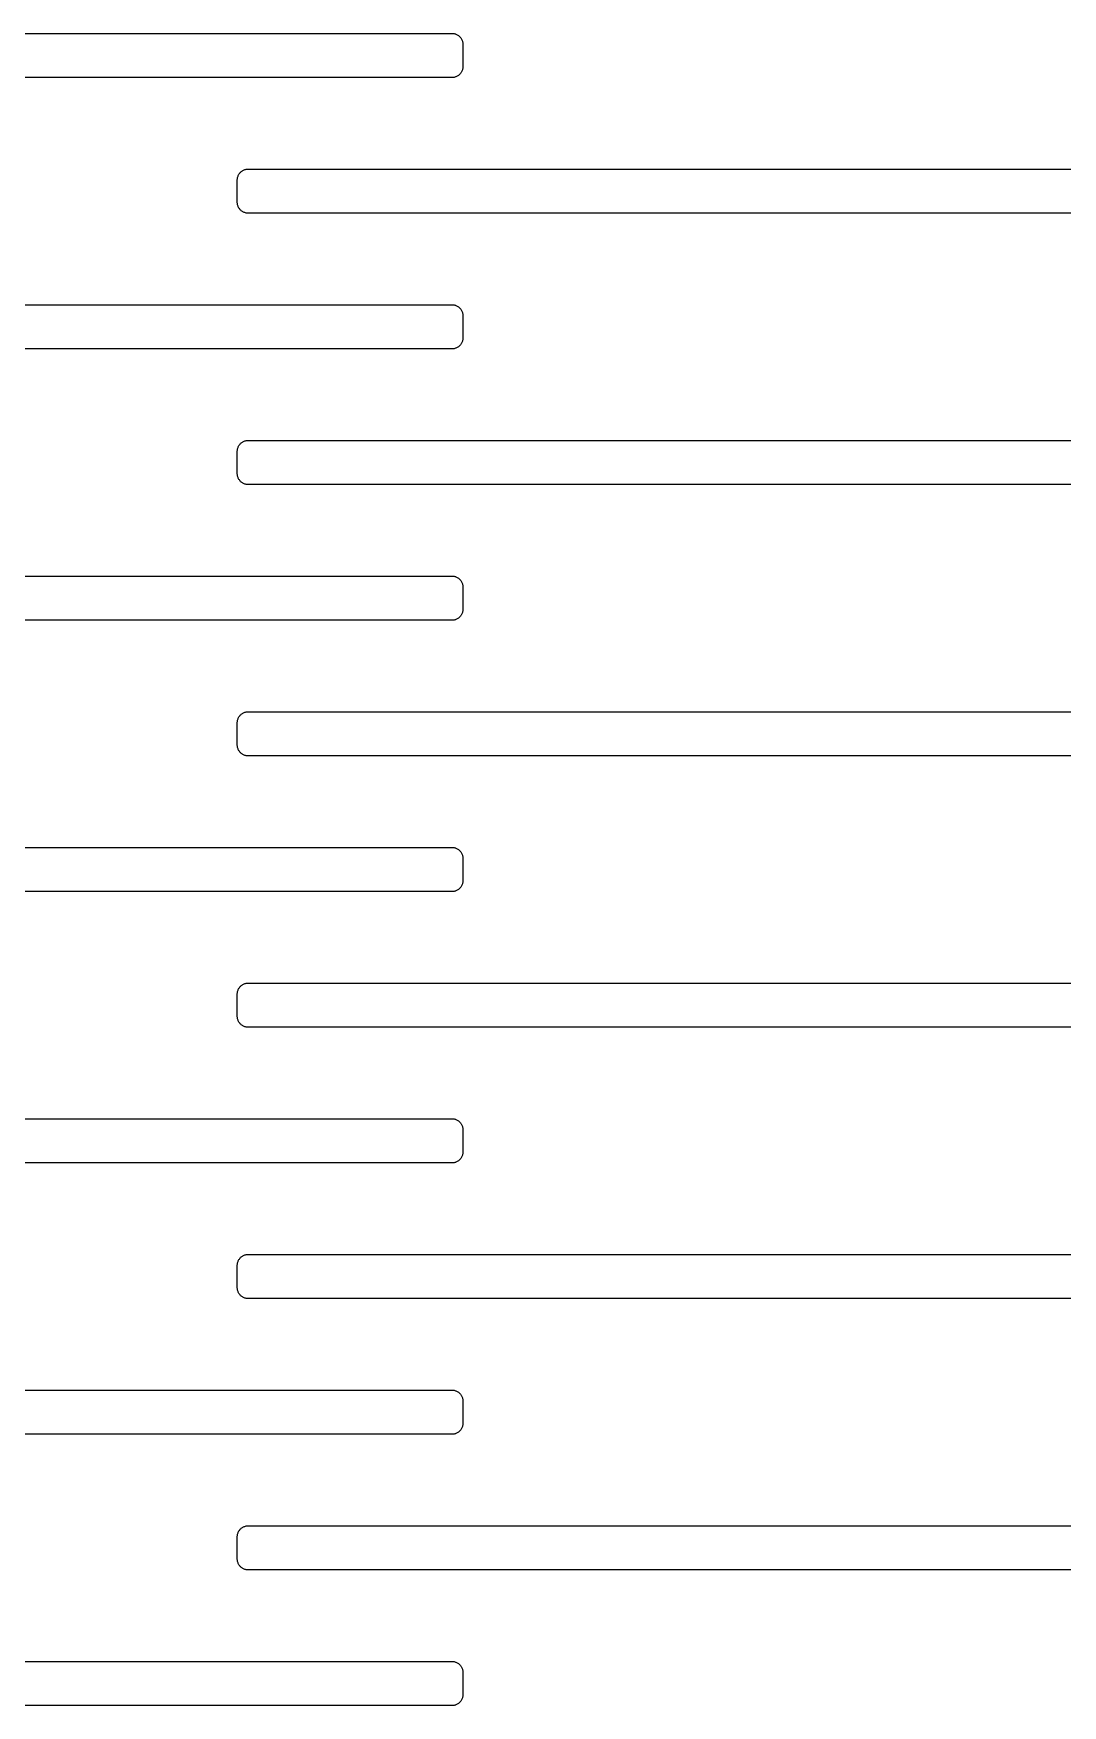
# Model space of a CAD drawing. Header units: metres. Extents: x -218 to 218, y -218 to 218.
# Drawn here: x 74.67 to 104.99, y -55.32 to -6.02 of the extents above; entities that cross this region are included whole.
import ezdxf

# ---------------------------------------------------------------- set-up
doc = ezdxf.new("R2010")
doc.units = ezdxf.units.M

msp = doc.modelspace()

# ---------------------------------------------------------------- linework, layer by layer
for p, q in [((56.0028, -6.0222), (87.0028, -6.0222)), ((87.0028, -6.0222), (87.0232, -6.02284)), ((87.0232, -6.02284), (87.0435, -6.02477)), ((87.0435, -6.02477), (87.0637, -6.02795)), ((87.0637, -6.02795), (87.0836, -6.03241)), ((87.0836, -6.03241), (87.1032, -6.0381)), ((87.1032, -6.0381), (87.1224, -6.04501)), ((87.1224, -6.04501), (87.1412, -6.05313)), ((87.1412, -6.05313), (87.1594, -6.06239)), ((87.1594, -6.06239), (87.1769, -6.07278)), ((87.1769, -6.07278), (87.1938, -6.08426)), ((87.1938, -6.08426), (87.21, -6.09677)), ((87.21, -6.09677), (87.2253, -6.11028)), ((87.2253, -6.11028), (87.2397, -6.12471)), ((87.2397, -6.12471), (87.2532, -6.14003)), ((87.2532, -6.14003), (87.2657, -6.15616)), ((87.2657, -6.15616), (87.2772, -6.17305)), ((87.2772, -6.17305), (87.2876, -6.19063)), ((87.2876, -6.19063), (87.2969, -6.20882)), ((87.2969, -6.20882), (87.305, -6.22755)), ((87.305, -6.22755), (87.3119, -6.24677)), ((87.3119, -6.24677), (87.3176, -6.26637)), ((87.3176, -6.26637), (87.322, -6.2863)), ((87.322, -6.2863), (87.3252, -6.30646)), ((87.3252, -6.30646), (87.3271, -6.32678)), ((87.3271, -6.32678), (87.3278, -6.3472)), ((87.3278, -6.3472), (87.3278, -6.99719)), ((87.0028, -7.32219), (56.0028, -7.32219)), ((87.0232, -7.32155), (87.0028, -7.32219)), ((87.0435, -7.31963), (87.0232, -7.32155)), ((87.0637, -7.31644), (87.0435, -7.31963)), ((87.0836, -7.31198), (87.0637, -7.31644)), ((87.1032, -7.30629), (87.0836, -7.31198)), ((87.1224, -7.29938), (87.1032, -7.30629)), ((87.1412, -7.29126), (87.1224, -7.29938)), ((87.1594, -7.282), (87.1412, -7.29126)), ((87.1769, -7.27161), (87.1594, -7.282)), ((87.1938, -7.26012), (87.1769, -7.27161)), ((87.21, -7.2476), (87.1938, -7.26012)), ((87.2253, -7.23412), (87.21, -7.2476)), ((87.2397, -7.21967), (87.2253, -7.23412)), ((87.2532, -7.20436), (87.2397, -7.21967)), ((87.2657, -7.18822), (87.2532, -7.20436)), ((87.2772, -7.17134), (87.2657, -7.18822)), ((87.2876, -7.15376), (87.2772, -7.17134)), ((87.2969, -7.13557), (87.2876, -7.15376)), ((87.305, -7.11684), (87.2969, -7.13557)), ((87.3119, -7.09763), (87.305, -7.11684)), ((87.3176, -7.07802), (87.3119, -7.09763)), ((87.322, -7.05809), (87.3176, -7.07802)), ((87.3252, -7.03793), (87.322, -7.05809)), ((87.3271, -7.01759), (87.3252, -7.03793)), ((87.3278, -6.99719), (87.3271, -7.01759)), ((80.6778, -10.3472), (80.6784, -10.3268)), ((80.6778, -10.9972), (80.6778, -10.3472)), ((80.6784, -10.3268), (80.6804, -10.3065)), ((80.6804, -10.3065), (80.6835, -10.2863)), ((80.6835, -10.2863), (80.688, -10.2664)), ((80.688, -10.2664), (80.6937, -10.2468)), ((80.6937, -10.2468), (80.7006, -10.2276)), ((80.7006, -10.2276), (80.7087, -10.2088)), ((80.7087, -10.2088), (80.718, -10.1906)), ((80.718, -10.1906), (80.7284, -10.173)), ((80.7284, -10.173), (80.7399, -10.1562)), ((80.7399, -10.1562), (80.7524, -10.14)), ((80.7524, -10.14), (80.7659, -10.1247)), ((80.7659, -10.1247), (80.7803, -10.1103)), ((80.7803, -10.1103), (80.7956, -10.0968)), ((80.7956, -10.0968), (80.8118, -10.0843)), ((80.8118, -10.0843), (80.8287, -10.0728)), ((80.8287, -10.0728), (80.8462, -10.0624)), ((80.8462, -10.0624), (80.8644, -10.0531)), ((80.8644, -10.0531), (80.8831, -10.045)), ((80.8831, -10.045), (80.9024, -10.0381)), ((80.9024, -10.0381), (80.922, -10.0324)), ((80.922, -10.0324), (80.9419, -10.028)), ((80.9419, -10.028), (80.9621, -10.0248)), ((80.9621, -10.0248), (80.9824, -10.0228)), ((80.9824, -10.0228), (81.0028, -10.0222)), ((81.0028, -10.0222), (112.003, -10.0222)), ((80.6784, -11.0176), (80.6778, -10.9972)), ((80.6804, -11.0379), (80.6784, -11.0176)), ((80.6835, -11.0581), (80.6804, -11.0379)), ((80.688, -11.078), (80.6835, -11.0581)), ((80.6937, -11.0976), (80.688, -11.078)), ((80.7006, -11.1168), (80.6937, -11.0976)), ((80.7087, -11.1356), (80.7006, -11.1168)), ((80.718, -11.1538), (80.7087, -11.1356)), ((80.7284, -11.1713), (80.718, -11.1538)), ((80.7399, -11.1882), (80.7284, -11.1713)), ((80.7524, -11.2044), (80.7399, -11.1882)), ((80.7659, -11.2197), (80.7524, -11.2044)), ((80.7803, -11.2341), (80.7659, -11.2197)), ((80.7956, -11.2476), (80.7803, -11.2341)), ((80.8118, -11.2601), (80.7956, -11.2476)), ((80.8287, -11.2716), (80.8118, -11.2601)), ((80.8462, -11.282), (80.8287, -11.2716)), ((80.8644, -11.2913), (80.8462, -11.282)), ((80.8831, -11.2994), (80.8644, -11.2913)), ((80.9024, -11.3063), (80.8831, -11.2994)), ((80.922, -11.312), (80.9024, -11.3063)), ((80.9419, -11.3164), (80.922, -11.312)), ((80.9621, -11.3196), (80.9419, -11.3164)), ((80.9824, -11.3215), (80.9621, -11.3196)), ((81.0028, -11.3222), (80.9824, -11.3215)), ((112.003, -11.3222), (81.0028, -11.3222)), ((56.0028, -14.0222), (87.0028, -14.0222)), ((87.0028, -14.0222), (87.0232, -14.0228)), ((87.0232, -14.0228), (87.0435, -14.0248)), ((87.0435, -14.0248), (87.0637, -14.028)), ((87.0637, -14.028), (87.0836, -14.0324)), ((87.0836, -14.0324), (87.1032, -14.0381)), ((87.1032, -14.0381), (87.1224, -14.045)), ((87.1224, -14.045), (87.1412, -14.0531)), ((87.1412, -14.0531), (87.1594, -14.0624)), ((87.1594, -14.0624), (87.1769, -14.0728)), ((87.1769, -14.0728), (87.1938, -14.0843)), ((87.1938, -14.0843), (87.21, -14.0968)), ((87.21, -14.0968), (87.2253, -14.1103)), ((87.2253, -14.1103), (87.2397, -14.1247)), ((87.2397, -14.1247), (87.2532, -14.14)), ((87.2532, -14.14), (87.2657, -14.1562)), ((87.2657, -14.1562), (87.2772, -14.173)), ((87.2772, -14.173), (87.2876, -14.1906)), ((87.2876, -14.1906), (87.2969, -14.2088)), ((87.2969, -14.2088), (87.305, -14.2276)), ((87.305, -14.2276), (87.3119, -14.2468)), ((87.3119, -14.2468), (87.3176, -14.2664)), ((87.3176, -14.2664), (87.322, -14.2863)), ((87.322, -14.2863), (87.3252, -14.3065)), ((87.3252, -14.3065), (87.3271, -14.3268)), ((87.3271, -14.3268), (87.3278, -14.3472)), ((87.3278, -14.3472), (87.3278, -14.9972)), ((87.1594, -15.282), (87.1412, -15.2913)), ((87.1769, -15.2716), (87.1594, -15.282)), ((87.1938, -15.2601), (87.1769, -15.2716)), ((87.21, -15.2476), (87.1938, -15.2601)), ((87.2253, -15.2341), (87.21, -15.2476)), ((87.2397, -15.2197), (87.2253, -15.2341)), ((87.2532, -15.2044), (87.2397, -15.2197)), ((87.2657, -15.1882), (87.2532, -15.2044)), ((87.2772, -15.1713), (87.2657, -15.1882)), ((87.2876, -15.1538), (87.2772, -15.1713)), ((87.2969, -15.1356), (87.2876, -15.1538)), ((87.305, -15.1168), (87.2969, -15.1356)), ((87.3119, -15.0976), (87.305, -15.1168)), ((87.3176, -15.078), (87.3119, -15.0976)), ((87.322, -15.0581), (87.3176, -15.078)), ((87.3252, -15.0379), (87.322, -15.0581)), ((87.3271, -15.0176), (87.3252, -15.0379)), ((87.3278, -14.9972), (87.3271, -15.0176)), ((87.0028, -15.3222), (56.0028, -15.3222)), ((87.0232, -15.3215), (87.0028, -15.3222)), ((87.0435, -15.3196), (87.0232, -15.3215)), ((87.0637, -15.3164), (87.0435, -15.3196)), ((87.0836, -15.312), (87.0637, -15.3164)), ((87.1032, -15.3063), (87.0836, -15.312)), ((87.1224, -15.2994), (87.1032, -15.3063)), ((87.1412, -15.2913), (87.1224, -15.2994)), ((80.6937, -18.2468), (80.7006, -18.2276)), ((80.7006, -18.2276), (80.7087, -18.2088)), ((80.7087, -18.2088), (80.718, -18.1906)), ((80.718, -18.1906), (80.7284, -18.173)), ((80.7284, -18.173), (80.7399, -18.1562)), ((80.7399, -18.1562), (80.7524, -18.14)), ((80.7524, -18.14), (80.7659, -18.1247)), ((80.7659, -18.1247), (80.7803, -18.1103)), ((80.7803, -18.1103), (80.7956, -18.0968)), ((80.7956, -18.0968), (80.8118, -18.0843)), ((80.8118, -18.0843), (80.8287, -18.0728)), ((80.8287, -18.0728), (80.8462, -18.0624)), ((80.8462, -18.0624), (80.8644, -18.0531)), ((80.8644, -18.0531), (80.8831, -18.045)), ((80.8831, -18.045), (80.9024, -18.0381)), ((80.9024, -18.0381), (80.922, -18.0324)), ((80.922, -18.0324), (80.9419, -18.028)), ((80.9419, -18.028), (80.9621, -18.0248)), ((80.9621, -18.0248), (80.9824, -18.0228)), ((80.9824, -18.0228), (81.0028, -18.0222)), ((81.0028, -18.0222), (112.003, -18.0222)), ((80.6778, -18.3472), (80.6784, -18.3268)), ((80.6778, -18.9972), (80.6778, -18.3472)), ((80.6784, -18.3268), (80.6804, -18.3065)), ((80.6804, -18.3065), (80.6835, -18.2863)), ((80.6835, -18.2863), (80.688, -18.2664)), ((80.688, -18.2664), (80.6937, -18.2468)), ((80.6784, -19.0176), (80.6778, -18.9972)), ((80.6804, -19.0379), (80.6784, -19.0176)), ((80.6835, -19.0581), (80.6804, -19.0379)), ((80.688, -19.078), (80.6835, -19.0581)), ((80.6937, -19.0976), (80.688, -19.078)), ((80.7006, -19.1168), (80.6937, -19.0976)), ((80.7087, -19.1356), (80.7006, -19.1168)), ((80.718, -19.1538), (80.7087, -19.1356)), ((80.7284, -19.1713), (80.718, -19.1538)), ((80.7399, -19.1882), (80.7284, -19.1713)), ((80.7524, -19.2044), (80.7399, -19.1882)), ((80.7659, -19.2197), (80.7524, -19.2044)), ((80.7803, -19.2341), (80.7659, -19.2197)), ((80.7956, -19.2476), (80.7803, -19.2341)), ((80.8118, -19.2601), (80.7956, -19.2476)), ((80.8287, -19.2716), (80.8118, -19.2601)), ((80.8462, -19.282), (80.8287, -19.2716)), ((80.8644, -19.2913), (80.8462, -19.282)), ((80.8831, -19.2994), (80.8644, -19.2913)), ((80.9024, -19.3063), (80.8831, -19.2994)), ((80.922, -19.312), (80.9024, -19.3063)), ((80.9419, -19.3164), (80.922, -19.312)), ((80.9621, -19.3196), (80.9419, -19.3164)), ((80.9824, -19.3215), (80.9621, -19.3196)), ((81.0028, -19.3222), (80.9824, -19.3215)), ((112.003, -19.3222), (81.0028, -19.3222)), ((56.0028, -22.0222), (87.0028, -22.0222)), ((87.0028, -22.0222), (87.0232, -22.0228)), ((87.0232, -22.0228), (87.0435, -22.0248)), ((87.0435, -22.0248), (87.0637, -22.028)), ((87.0637, -22.028), (87.0836, -22.0324)), ((87.0836, -22.0324), (87.1032, -22.0381)), ((87.1032, -22.0381), (87.1224, -22.045)), ((87.1224, -22.045), (87.1412, -22.0531)), ((87.1412, -22.0531), (87.1594, -22.0624)), ((87.1594, -22.0624), (87.1769, -22.0728)), ((87.1769, -22.0728), (87.1938, -22.0843)), ((87.1938, -22.0843), (87.21, -22.0968)), ((87.21, -22.0968), (87.2253, -22.1103)), ((87.2253, -22.1103), (87.2397, -22.1247)), ((87.2397, -22.1247), (87.2532, -22.14)), ((87.2532, -22.14), (87.2657, -22.1562)), ((87.2657, -22.1562), (87.2772, -22.173)), ((87.2772, -22.173), (87.2876, -22.1906)), ((87.2876, -22.1906), (87.2969, -22.2088)), ((87.2969, -22.2088), (87.305, -22.2276)), ((87.305, -22.2276), (87.3119, -22.2468)), ((87.3119, -22.2468), (87.3176, -22.2664)), ((87.3176, -22.2664), (87.322, -22.2863)), ((87.322, -22.2863), (87.3252, -22.3065)), ((87.3252, -22.3065), (87.3271, -22.3268)), ((87.3271, -22.3268), (87.3278, -22.3472)), ((87.3278, -22.3472), (87.3278, -22.9972)), ((87.2876, -23.1538), (87.2772, -23.1713)), ((87.2969, -23.1356), (87.2876, -23.1538)), ((87.305, -23.1168), (87.2969, -23.1356)), ((87.3119, -23.0976), (87.305, -23.1168)), ((87.3176, -23.078), (87.3119, -23.0976)), ((87.322, -23.0581), (87.3176, -23.078)), ((87.3252, -23.0379), (87.322, -23.0581)), ((87.3271, -23.0176), (87.3252, -23.0379)), ((87.3278, -22.9972), (87.3271, -23.0176)), ((87.0028, -23.3222), (56.0028, -23.3222)), ((87.0232, -23.3215), (87.0028, -23.3222)), ((87.0435, -23.3196), (87.0232, -23.3215)), ((87.0637, -23.3164), (87.0435, -23.3196)), ((87.0836, -23.312), (87.0637, -23.3164)), ((87.1032, -23.3063), (87.0836, -23.312)), ((87.1224, -23.2994), (87.1032, -23.3063)), ((87.1412, -23.2913), (87.1224, -23.2994)), ((87.1594, -23.282), (87.1412, -23.2913)), ((87.1769, -23.2716), (87.1594, -23.282)), ((87.1938, -23.2601), (87.1769, -23.2716)), ((87.21, -23.2476), (87.1938, -23.2601)), ((87.2253, -23.2341), (87.21, -23.2476)), ((87.2397, -23.2197), (87.2253, -23.2341)), ((87.2532, -23.2044), (87.2397, -23.2197)), ((87.2657, -23.1882), (87.2532, -23.2044)), ((87.2772, -23.1713), (87.2657, -23.1882)), ((80.7524, -26.14), (80.7659, -26.1247)), ((80.7659, -26.1247), (80.7803, -26.1103)), ((80.7803, -26.1103), (80.7956, -26.0968)), ((80.7956, -26.0968), (80.8118, -26.0843)), ((80.8118, -26.0843), (80.8287, -26.0728)), ((80.8287, -26.0728), (80.8462, -26.0624)), ((80.8462, -26.0624), (80.8644, -26.0531)), ((80.8644, -26.0531), (80.8831, -26.045)), ((80.8831, -26.045), (80.9024, -26.0381)), ((80.9024, -26.0381), (80.922, -26.0324)), ((80.922, -26.0324), (80.9419, -26.028)), ((80.9419, -26.028), (80.9621, -26.0248)), ((80.9621, -26.0248), (80.9824, -26.0228)), ((80.9824, -26.0228), (81.0028, -26.0222)), ((81.0028, -26.0222), (112.003, -26.0222)), ((80.6778, -26.3472), (80.6784, -26.3268)), ((80.6778, -26.9972), (80.6778, -26.3472)), ((80.6784, -26.3268), (80.6804, -26.3065)), ((80.6804, -26.3065), (80.6835, -26.2863)), ((80.6835, -26.2863), (80.688, -26.2664)), ((80.688, -26.2664), (80.6937, -26.2468)), ((80.6937, -26.2468), (80.7006, -26.2276)), ((80.7006, -26.2276), (80.7087, -26.2088)), ((80.7087, -26.2088), (80.718, -26.1906)), ((80.718, -26.1906), (80.7284, -26.173)), ((80.7284, -26.173), (80.7399, -26.1562)), ((80.7399, -26.1562), (80.7524, -26.14)), ((80.6784, -27.0176), (80.6778, -26.9972)), ((80.6804, -27.0379), (80.6784, -27.0176)), ((80.6835, -27.0581), (80.6804, -27.0379)), ((80.688, -27.078), (80.6835, -27.0581)), ((80.6937, -27.0976), (80.688, -27.078)), ((80.7006, -27.1168), (80.6937, -27.0976)), ((80.7087, -27.1356), (80.7006, -27.1168)), ((80.718, -27.1538), (80.7087, -27.1356)), ((80.7284, -27.1713), (80.718, -27.1538)), ((80.7399, -27.1882), (80.7284, -27.1713)), ((80.7524, -27.2044), (80.7399, -27.1882)), ((80.7659, -27.2197), (80.7524, -27.2044)), ((80.7803, -27.2341), (80.7659, -27.2197)), ((80.7956, -27.2476), (80.7803, -27.2341)), ((80.8118, -27.2601), (80.7956, -27.2476)), ((80.8287, -27.2716), (80.8118, -27.2601)), ((80.8462, -27.282), (80.8287, -27.2716)), ((80.8644, -27.2913), (80.8462, -27.282)), ((80.8831, -27.2994), (80.8644, -27.2913)), ((80.9024, -27.3063), (80.8831, -27.2994)), ((80.922, -27.312), (80.9024, -27.3063)), ((80.9419, -27.3164), (80.922, -27.312)), ((80.9621, -27.3196), (80.9419, -27.3164)), ((80.9824, -27.3215), (80.9621, -27.3196)), ((81.0028, -27.3222), (80.9824, -27.3215)), ((112.003, -27.3222), (81.0028, -27.3222)), ((56.0028, -30.0222), (87.0028, -30.0222)), ((87.0028, -30.0222), (87.0232, -30.0228)), ((87.0232, -30.0228), (87.0435, -30.0248)), ((87.0435, -30.0248), (87.0637, -30.028)), ((87.0637, -30.028), (87.0836, -30.0324)), ((87.0836, -30.0324), (87.1032, -30.0381)), ((87.1032, -30.0381), (87.1224, -30.045)), ((87.1224, -30.045), (87.1412, -30.0531)), ((87.1412, -30.0531), (87.1594, -30.0624)), ((87.1594, -30.0624), (87.1769, -30.0728)), ((87.1769, -30.0728), (87.1938, -30.0843)), ((87.1938, -30.0843), (87.21, -30.0968)), ((87.21, -30.0968), (87.2253, -30.1103)), ((87.2253, -30.1103), (87.2397, -30.1247)), ((87.2397, -30.1247), (87.2532, -30.14)), ((87.2532, -30.14), (87.2657, -30.1562)), ((87.2657, -30.1562), (87.2772, -30.173)), ((87.2772, -30.173), (87.2876, -30.1906)), ((87.2876, -30.1906), (87.2969, -30.2088)), ((87.2969, -30.2088), (87.305, -30.2276)), ((87.305, -30.2276), (87.3119, -30.2468)), ((87.3119, -30.2468), (87.3176, -30.2664)), ((87.3176, -30.2664), (87.322, -30.2863)), ((87.322, -30.2863), (87.3252, -30.3065)), ((87.3252, -30.3065), (87.3271, -30.3268)), ((87.3271, -30.3268), (87.3278, -30.3472)), ((87.3278, -30.3472), (87.3278, -30.9972)), ((87.322, -31.0581), (87.3176, -31.078)), ((87.3252, -31.0379), (87.322, -31.0581)), ((87.3271, -31.0176), (87.3252, -31.0379)), ((87.3278, -30.9972), (87.3271, -31.0176)), ((87.0028, -31.3222), (56.0028, -31.3222)), ((87.0232, -31.3215), (87.0028, -31.3222)), ((87.0435, -31.3196), (87.0232, -31.3215)), ((87.0637, -31.3164), (87.0435, -31.3196)), ((87.0836, -31.312), (87.0637, -31.3164)), ((87.1032, -31.3063), (87.0836, -31.312)), ((87.1224, -31.2994), (87.1032, -31.3063)), ((87.1412, -31.2913), (87.1224, -31.2994)), ((87.1594, -31.282), (87.1412, -31.2913)), ((87.1769, -31.2716), (87.1594, -31.282)), ((87.1938, -31.2601), (87.1769, -31.2716)), ((87.21, -31.2476), (87.1938, -31.2601)), ((87.2253, -31.2341), (87.21, -31.2476)), ((87.2397, -31.2197), (87.2253, -31.2341)), ((87.2532, -31.2044), (87.2397, -31.2197)), ((87.2657, -31.1882), (87.2532, -31.2044)), ((87.2772, -31.1713), (87.2657, -31.1882)), ((87.2876, -31.1538), (87.2772, -31.1713)), ((87.2969, -31.1356), (87.2876, -31.1538)), ((87.305, -31.1168), (87.2969, -31.1356)), ((87.3119, -31.0976), (87.305, -31.1168)), ((87.3176, -31.078), (87.3119, -31.0976)), ((80.6778, -34.3472), (80.6784, -34.3268)), ((80.6778, -34.9972), (80.6778, -34.3472)), ((80.6784, -34.3268), (80.6804, -34.3065)), ((80.6804, -34.3065), (80.6835, -34.2863)), ((80.6835, -34.2863), (80.688, -34.2664)), ((80.688, -34.2664), (80.6937, -34.2468)), ((80.6937, -34.2468), (80.7006, -34.2276)), ((80.7006, -34.2276), (80.7087, -34.2088)), ((80.7087, -34.2088), (80.718, -34.1906)), ((80.718, -34.1906), (80.7284, -34.173)), ((80.7284, -34.173), (80.7399, -34.1562)), ((80.7399, -34.1562), (80.7524, -34.14)), ((80.7524, -34.14), (80.7659, -34.1247)), ((80.7659, -34.1247), (80.7803, -34.1103)), ((80.7803, -34.1103), (80.7956, -34.0968)), ((80.7956, -34.0968), (80.8118, -34.0843)), ((80.8118, -34.0843), (80.8287, -34.0728)), ((80.8287, -34.0728), (80.8462, -34.0624)), ((80.8462, -34.0624), (80.8644, -34.0531)), ((80.8644, -34.0531), (80.8831, -34.045)), ((80.8831, -34.045), (80.9024, -34.0381)), ((80.9024, -34.0381), (80.922, -34.0324)), ((80.922, -34.0324), (80.9419, -34.028)), ((80.9419, -34.028), (80.9621, -34.0248)), ((80.9621, -34.0248), (80.9824, -34.0228)), ((80.9824, -34.0228), (81.0028, -34.0222)), ((81.0028, -34.0222), (112.003, -34.0222)), ((80.6784, -35.0176), (80.6778, -34.9972)), ((80.6804, -35.0379), (80.6784, -35.0176)), ((80.6835, -35.0581), (80.6804, -35.0379)), ((80.688, -35.078), (80.6835, -35.0581)), ((80.6937, -35.0976), (80.688, -35.078)), ((80.7006, -35.1168), (80.6937, -35.0976)), ((80.7087, -35.1356), (80.7006, -35.1168)), ((80.718, -35.1538), (80.7087, -35.1356)), ((80.7284, -35.1713), (80.718, -35.1538)), ((80.7399, -35.1882), (80.7284, -35.1713)), ((80.7524, -35.2044), (80.7399, -35.1882)), ((80.7659, -35.2197), (80.7524, -35.2044)), ((80.7803, -35.2341), (80.7659, -35.2197)), ((80.7956, -35.2476), (80.7803, -35.2341)), ((80.8118, -35.2601), (80.7956, -35.2476)), ((80.8287, -35.2716), (80.8118, -35.2601)), ((80.8462, -35.282), (80.8287, -35.2716)), ((80.8644, -35.2913), (80.8462, -35.282)), ((80.8831, -35.2994), (80.8644, -35.2913)), ((80.9024, -35.3063), (80.8831, -35.2994)), ((80.922, -35.312), (80.9024, -35.3063)), ((80.9419, -35.3164), (80.922, -35.312)), ((80.9621, -35.3196), (80.9419, -35.3164)), ((80.9824, -35.3215), (80.9621, -35.3196)), ((81.0028, -35.3222), (80.9824, -35.3215)), ((112.003, -35.3222), (81.0028, -35.3222)), ((56.0028, -38.0222), (87.0028, -38.0222)), ((87.0028, -38.0222), (87.0232, -38.0228)), ((87.0232, -38.0228), (87.0435, -38.0248)), ((87.0435, -38.0248), (87.0637, -38.028)), ((87.0637, -38.028), (87.0836, -38.0324)), ((87.0836, -38.0324), (87.1032, -38.0381)), ((87.1032, -38.0381), (87.1224, -38.045)), ((87.1224, -38.045), (87.1412, -38.0531)), ((87.1412, -38.0531), (87.1594, -38.0624)), ((87.1594, -38.0624), (87.1769, -38.0728)), ((87.1769, -38.0728), (87.1938, -38.0843)), ((87.1938, -38.0843), (87.21, -38.0968)), ((87.21, -38.0968), (87.2253, -38.1103)), ((87.2253, -38.1103), (87.2397, -38.1247)), ((87.2397, -38.1247), (87.2532, -38.14)), ((87.2532, -38.14), (87.2657, -38.1562)), ((87.2657, -38.1562), (87.2772, -38.173)), ((87.2772, -38.173), (87.2876, -38.1906)), ((87.2876, -38.1906), (87.2969, -38.2088)), ((87.2969, -38.2088), (87.305, -38.2276)), ((87.305, -38.2276), (87.3119, -38.2468)), ((87.3119, -38.2468), (87.3176, -38.2664)), ((87.3176, -38.2664), (87.322, -38.2863)), ((87.322, -38.2863), (87.3252, -38.3065)), ((87.3252, -38.3065), (87.3271, -38.3268)), ((87.3271, -38.3268), (87.3278, -38.3472)), ((87.3278, -38.3472), (87.3278, -38.9972)), ((87.0028, -39.3222), (56.0028, -39.3222)), ((87.0232, -39.3215), (87.0028, -39.3222)), ((87.0435, -39.3196), (87.0232, -39.3215)), ((87.0637, -39.3164), (87.0435, -39.3196)), ((87.0836, -39.312), (87.0637, -39.3164)), ((87.1032, -39.3063), (87.0836, -39.312)), ((87.1224, -39.2994), (87.1032, -39.3063)), ((87.1412, -39.2913), (87.1224, -39.2994)), ((87.1594, -39.282), (87.1412, -39.2913)), ((87.1769, -39.2716), (87.1594, -39.282)), ((87.1938, -39.2601), (87.1769, -39.2716)), ((87.21, -39.2476), (87.1938, -39.2601)), ((87.2253, -39.2341), (87.21, -39.2476)), ((87.2397, -39.2197), (87.2253, -39.2341)), ((87.2532, -39.2044), (87.2397, -39.2197)), ((87.2657, -39.1882), (87.2532, -39.2044)), ((87.2772, -39.1713), (87.2657, -39.1882)), ((87.2876, -39.1538), (87.2772, -39.1713)), ((87.2969, -39.1356), (87.2876, -39.1538)), ((87.305, -39.1168), (87.2969, -39.1356)), ((87.3119, -39.0976), (87.305, -39.1168)), ((87.3176, -39.078), (87.3119, -39.0976)), ((87.322, -39.0581), (87.3176, -39.078)), ((87.3252, -39.0379), (87.322, -39.0581)), ((87.3271, -39.0176), (87.3252, -39.0379)), ((87.3278, -38.9972), (87.3271, -39.0176)), ((80.6778, -42.3472), (80.6784, -42.3268)), ((80.6778, -42.9972), (80.6778, -42.3472)), ((80.6784, -42.3268), (80.6804, -42.3065)), ((80.6804, -42.3065), (80.6835, -42.2863)), ((80.6835, -42.2863), (80.688, -42.2664)), ((80.688, -42.2664), (80.6937, -42.2468)), ((80.6937, -42.2468), (80.7006, -42.2276)), ((80.7006, -42.2276), (80.7087, -42.2088)), ((80.7087, -42.2088), (80.718, -42.1906)), ((80.718, -42.1906), (80.7284, -42.173)), ((80.7284, -42.173), (80.7399, -42.1562)), ((80.7399, -42.1562), (80.7524, -42.14)), ((80.7524, -42.14), (80.7659, -42.1247)), ((80.7659, -42.1247), (80.7803, -42.1103)), ((80.7803, -42.1103), (80.7956, -42.0968)), ((80.7956, -42.0968), (80.8118, -42.0843)), ((80.8118, -42.0843), (80.8287, -42.0728)), ((80.8287, -42.0728), (80.8462, -42.0624)), ((80.8462, -42.0624), (80.8644, -42.0531)), ((80.8644, -42.0531), (80.8831, -42.045)), ((80.8831, -42.045), (80.9024, -42.0381)), ((80.9024, -42.0381), (80.922, -42.0324)), ((80.922, -42.0324), (80.9419, -42.028)), ((80.9419, -42.028), (80.9621, -42.0248)), ((80.9621, -42.0248), (80.9824, -42.0228)), ((80.9824, -42.0228), (81.0028, -42.0222)), ((81.0028, -42.0222), (112.003, -42.0222)), ((80.6784, -43.0176), (80.6778, -42.9972)), ((80.6804, -43.0379), (80.6784, -43.0176)), ((80.6835, -43.0581), (80.6804, -43.0379)), ((80.688, -43.078), (80.6835, -43.0581)), ((80.6937, -43.0976), (80.688, -43.078)), ((80.7006, -43.1168), (80.6937, -43.0976)), ((80.7087, -43.1356), (80.7006, -43.1168)), ((80.718, -43.1538), (80.7087, -43.1356)), ((80.7284, -43.1713), (80.718, -43.1538)), ((80.7399, -43.1882), (80.7284, -43.1713)), ((80.7524, -43.2044), (80.7399, -43.1882)), ((80.7659, -43.2197), (80.7524, -43.2044)), ((80.7803, -43.2341), (80.7659, -43.2197)), ((80.7956, -43.2476), (80.7803, -43.2341)), ((80.8118, -43.2601), (80.7956, -43.2476)), ((80.8287, -43.2716), (80.8118, -43.2601)), ((80.8462, -43.282), (80.8287, -43.2716)), ((80.8644, -43.2913), (80.8462, -43.282)), ((80.8831, -43.2994), (80.8644, -43.2913)), ((80.9024, -43.3063), (80.8831, -43.2994)), ((80.922, -43.312), (80.9024, -43.3063)), ((80.9419, -43.3164), (80.922, -43.312)), ((80.9621, -43.3196), (80.9419, -43.3164)), ((80.9824, -43.3215), (80.9621, -43.3196)), ((81.0028, -43.3222), (80.9824, -43.3215)), ((112.003, -43.3222), (81.0028, -43.3222)), ((56.0028, -46.0222), (87.0028, -46.0222)), ((87.0028, -46.0222), (87.0232, -46.0228)), ((87.0232, -46.0228), (87.0435, -46.0248)), ((87.0435, -46.0248), (87.0637, -46.028)), ((87.0637, -46.028), (87.0836, -46.0324)), ((87.0836, -46.0324), (87.1032, -46.0381)), ((87.1032, -46.0381), (87.1224, -46.045)), ((87.1224, -46.045), (87.1412, -46.0531)), ((87.1412, -46.0531), (87.1594, -46.0624)), ((87.1594, -46.0624), (87.1769, -46.0728)), ((87.1769, -46.0728), (87.1938, -46.0843)), ((87.1938, -46.0843), (87.21, -46.0968)), ((87.21, -46.0968), (87.2253, -46.1103)), ((87.2253, -46.1103), (87.2397, -46.1247)), ((87.2397, -46.1247), (87.2532, -46.14)), ((87.2532, -46.14), (87.2657, -46.1562)), ((87.2657, -46.1562), (87.2772, -46.173)), ((87.2772, -46.173), (87.2876, -46.1906)), ((87.2876, -46.1906), (87.2969, -46.2088)), ((87.2969, -46.2088), (87.305, -46.2276)), ((87.305, -46.2276), (87.3119, -46.2468)), ((87.3119, -46.2468), (87.3176, -46.2664)), ((87.3176, -46.2664), (87.322, -46.2863)), ((87.322, -46.2863), (87.3252, -46.3065)), ((87.3252, -46.3065), (87.3271, -46.3268)), ((87.3271, -46.3268), (87.3278, -46.3472)), ((87.3278, -46.3472), (87.3278, -46.9972)), ((87.0028, -47.3222), (56.0028, -47.3222)), ((87.0232, -47.3215), (87.0028, -47.3222)), ((87.0435, -47.3196), (87.0232, -47.3215)), ((87.0637, -47.3164), (87.0435, -47.3196)), ((87.0836, -47.312), (87.0637, -47.3164)), ((87.1032, -47.3063), (87.0836, -47.312)), ((87.1224, -47.2994), (87.1032, -47.3063)), ((87.1412, -47.2913), (87.1224, -47.2994)), ((87.1594, -47.282), (87.1412, -47.2913)), ((87.1769, -47.2716), (87.1594, -47.282)), ((87.1938, -47.2601), (87.1769, -47.2716)), ((87.21, -47.2476), (87.1938, -47.2601)), ((87.2253, -47.2341), (87.21, -47.2476)), ((87.2397, -47.2197), (87.2253, -47.2341)), ((87.2532, -47.2044), (87.2397, -47.2197)), ((87.2657, -47.1882), (87.2532, -47.2044)), ((87.2772, -47.1713), (87.2657, -47.1882)), ((87.2876, -47.1538), (87.2772, -47.1713)), ((87.2969, -47.1356), (87.2876, -47.1538)), ((87.305, -47.1168), (87.2969, -47.1356)), ((87.3119, -47.0976), (87.305, -47.1168)), ((87.3176, -47.078), (87.3119, -47.0976)), ((87.322, -47.0581), (87.3176, -47.078)), ((87.3252, -47.0379), (87.322, -47.0581)), ((87.3271, -47.0176), (87.3252, -47.0379)), ((87.3278, -46.9972), (87.3271, -47.0176)), ((80.6835, -50.2863), (80.688, -50.2664)), ((80.688, -50.2664), (80.6937, -50.2468)), ((80.6937, -50.2468), (80.7006, -50.2276)), ((80.7006, -50.2276), (80.7087, -50.2088)), ((80.7087, -50.2088), (80.718, -50.1906)), ((80.718, -50.1906), (80.7284, -50.173)), ((80.7284, -50.173), (80.7399, -50.1562)), ((80.7399, -50.1562), (80.7524, -50.14)), ((80.7524, -50.14), (80.7659, -50.1247)), ((80.7659, -50.1247), (80.7803, -50.1103)), ((80.7803, -50.1103), (80.7956, -50.0968)), ((80.7956, -50.0968), (80.8118, -50.0843)), ((80.8118, -50.0843), (80.8287, -50.0728)), ((80.8287, -50.0728), (80.8462, -50.0624)), ((80.8462, -50.0624), (80.8644, -50.0531)), ((80.8644, -50.0531), (80.8831, -50.045)), ((80.8831, -50.045), (80.9024, -50.0381)), ((80.9024, -50.0381), (80.922, -50.0324)), ((80.922, -50.0324), (80.9419, -50.028)), ((80.9419, -50.028), (80.9621, -50.0248)), ((80.9621, -50.0248), (80.9824, -50.0228)), ((80.9824, -50.0228), (81.0028, -50.0222)), ((81.0028, -50.0222), (112.003, -50.0222)), ((80.6778, -50.3472), (80.6784, -50.3268)), ((80.6778, -50.9972), (80.6778, -50.3472)), ((80.6784, -50.3268), (80.6804, -50.3065)), ((80.6804, -50.3065), (80.6835, -50.2863)), ((80.6784, -51.0176), (80.6778, -50.9972)), ((80.6804, -51.0379), (80.6784, -51.0176)), ((80.6835, -51.0581), (80.6804, -51.0379)), ((80.688, -51.078), (80.6835, -51.0581)), ((80.6937, -51.0976), (80.688, -51.078)), ((80.7006, -51.1168), (80.6937, -51.0976)), ((80.7087, -51.1356), (80.7006, -51.1168)), ((80.718, -51.1538), (80.7087, -51.1356)), ((80.7284, -51.1713), (80.718, -51.1538)), ((80.7399, -51.1882), (80.7284, -51.1713)), ((80.7524, -51.2044), (80.7399, -51.1882)), ((80.7659, -51.2197), (80.7524, -51.2044)), ((80.7803, -51.2341), (80.7659, -51.2197)), ((80.7956, -51.2476), (80.7803, -51.2341)), ((80.8118, -51.2601), (80.7956, -51.2476)), ((80.8287, -51.2716), (80.8118, -51.2601)), ((80.8462, -51.282), (80.8287, -51.2716)), ((80.8644, -51.2913), (80.8462, -51.282)), ((80.8831, -51.2994), (80.8644, -51.2913)), ((80.9024, -51.3063), (80.8831, -51.2994)), ((80.922, -51.312), (80.9024, -51.3063)), ((80.9419, -51.3164), (80.922, -51.312)), ((80.9621, -51.3196), (80.9419, -51.3164)), ((80.9824, -51.3215), (80.9621, -51.3196)), ((81.0028, -51.3222), (80.9824, -51.3215)), ((112.003, -51.3222), (81.0028, -51.3222)), ((59.679, -54.0222), (87.0028, -54.0222)), ((87.0028, -54.0222), (87.0232, -54.0228)), ((87.0232, -54.0228), (87.0435, -54.0248)), ((87.0435, -54.0248), (87.0637, -54.028)), ((87.0637, -54.028), (87.0836, -54.0324)), ((87.0836, -54.0324), (87.1032, -54.0381)), ((87.1032, -54.0381), (87.1224, -54.045)), ((87.1224, -54.045), (87.1412, -54.0531)), ((87.1412, -54.0531), (87.1594, -54.0624)), ((87.1594, -54.0624), (87.1769, -54.0728)), ((87.1769, -54.0728), (87.1938, -54.0843)), ((87.1938, -54.0843), (87.21, -54.0968)), ((87.21, -54.0968), (87.2253, -54.1103)), ((87.2253, -54.1103), (87.2397, -54.1247)), ((87.2397, -54.1247), (87.2532, -54.14)), ((87.2532, -54.14), (87.2657, -54.1562)), ((87.2657, -54.1562), (87.2772, -54.173)), ((87.2772, -54.173), (87.2876, -54.1906)), ((87.2876, -54.1906), (87.2969, -54.2088)), ((87.2969, -54.2088), (87.305, -54.2276)), ((87.305, -54.2276), (87.3119, -54.2468)), ((87.3119, -54.2468), (87.3176, -54.2664)), ((87.3176, -54.2664), (87.322, -54.2863)), ((87.322, -54.2863), (87.3252, -54.3065)), ((87.3252, -54.3065), (87.3271, -54.3268)), ((87.3271, -54.3268), (87.3278, -54.3472)), ((87.3278, -54.3472), (87.3278, -54.9972)), ((87.2532, -55.2044), (87.2397, -55.2197)), ((87.2657, -55.1882), (87.2532, -55.2044)), ((87.2772, -55.1713), (87.2657, -55.1882)), ((87.2876, -55.1538), (87.2772, -55.1713)), ((87.2969, -55.1356), (87.2876, -55.1538)), ((87.305, -55.1168), (87.2969, -55.1356)), ((87.3119, -55.0976), (87.305, -55.1168)), ((87.3176, -55.078), (87.3119, -55.0976)), ((87.322, -55.0581), (87.3176, -55.078)), ((87.3252, -55.0379), (87.322, -55.0581)), ((87.3271, -55.0176), (87.3252, -55.0379)), ((87.3278, -54.9972), (87.3271, -55.0176)), ((87.0028, -55.3222), (60.979, -55.3222)), ((87.0232, -55.3215), (87.0028, -55.3222)), ((87.0435, -55.3196), (87.0232, -55.3215)), ((87.0637, -55.3164), (87.0435, -55.3196)), ((87.0836, -55.312), (87.0637, -55.3164)), ((87.1032, -55.3063), (87.0836, -55.312)), ((87.1224, -55.2994), (87.1032, -55.3063)), ((87.1412, -55.2913), (87.1224, -55.2994)), ((87.1594, -55.282), (87.1412, -55.2913)), ((87.1769, -55.2716), (87.1594, -55.282)), ((87.1938, -55.2601), (87.1769, -55.2716)), ((87.21, -55.2476), (87.1938, -55.2601)), ((87.2253, -55.2341), (87.21, -55.2476)), ((87.2397, -55.2197), (87.2253, -55.2341))]:
    msp.add_line(p, q)

doc.saveas('drawing.dxf')
